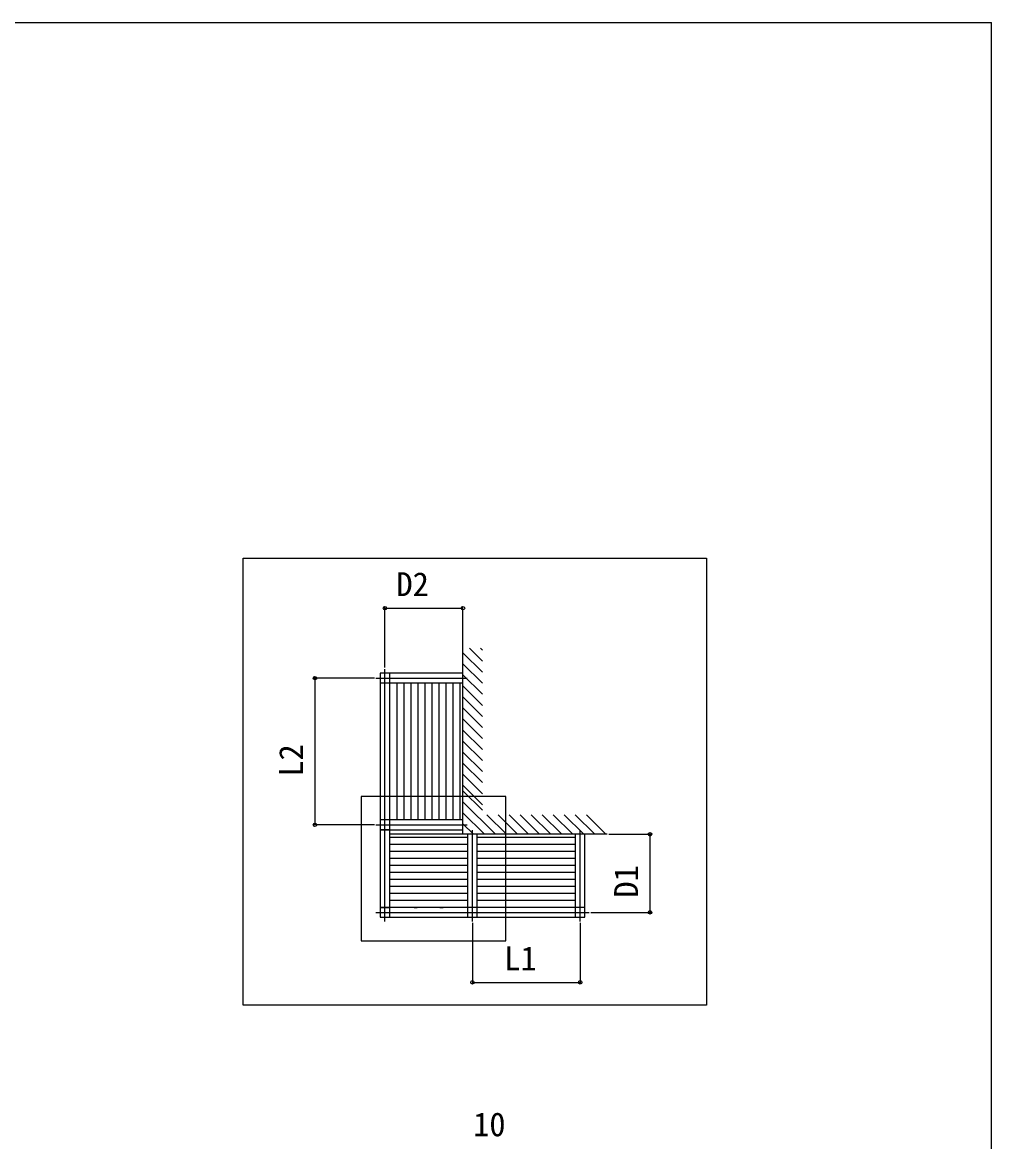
# Model space of a CAD drawing. Units: millimetres, scale not verified. Extents: x -875 to 875, y -1304 to 1297.
# Drawn here: x 279 to 875, y 558 to 1246 of the extents above; entities that cross this region are included whole.
import ezdxf
from ezdxf.enums import TextEntityAlignment as Align

# ---------------------------------------------------------------- set-up
doc = ezdxf.new("R2010")
doc.units = ezdxf.units.MM
doc.header["$LTSCALE"] = 8
for name, color, linetype in [('0-4_YKK_12', 2, 'Continuous'), ('0-6_YKK_A1', 4, 'Continuous'), ('0-7_YKK_D', 6, 'Continuous'), ('0-8_YKK_ZWAK', 7, 'Continuous')]:
    doc.layers.add(name, color=color, linetype=linetype)
doc.styles.add('ＭＳ ゴシック', font='')
doc.styles.get('ＭＳ ゴシック').set_extended_font_data('MS Gothic')

msp = doc.modelspace()

# ---------------------------------------------------------------- linework, layer by layer
at = {"layer": '0-4_YKK_12'}
for p, q in [((502, 693.3), (502, 848.3)), ((496.5, 842.8), (552.5, 842.8)), ((496.5, 752.6), (552.5, 752.6)), ((555.8, 693.3), (555.8, 749.3)), ((622, 693.3), (622, 749.3)), ((496.5, 698.8), (627.5, 698.8))]:
    msp.add_line(p, q, dxfattribs=at)
msp.add_lwpolyline([(576.291, 770.033), (487.495, 770.033), (487.495, 681.236), (576.291, 681.236)], close=True, dxfattribs=at)
at = {"layer": '0-6_YKK_A1'}
for p, q in [((550, 746.8), (550, 861.135)), ((554.065, 861.135), (562, 853.2)), ((560.853, 861.135), (562, 859.988)), ((550, 858.412), (562, 846.412)), ((550, 851.623), (562, 839.623)), ((499, 845.8), (499, 839.8)), ((550, 845.8), (499, 845.8)), ((499, 839.8), (499, 695.8)), ((499, 839.8), (550, 839.8)), ((505, 839.8), (505, 845.8)), ((505, 695.8), (505, 839.8)), ((509.3, 839.8), (509.3, 755.6)), ((513.6, 839.8), (513.6, 755.6)), ((517.9, 839.8), (517.9, 755.6)), ((522.2, 839.8), (522.2, 755.6)), ((526.5, 839.8), (526.5, 755.6)), ((530.8, 839.8), (530.8, 755.6)), ((535.1, 839.8), (535.1, 755.6)), ((539.4, 839.8), (539.4, 755.6)), ((543.7, 839.8), (543.7, 755.6)), ((548, 839.8), (548, 755.6)), ((550, 844.835), (562, 832.835)), ((550, 838.047), (562, 826.047)), ((550, 831.259), (562, 819.259)), ((550, 824.47), (562, 812.47)), ((550, 817.682), (562, 805.682)), ((550, 810.894), (562, 798.894)), ((499.106, 799.662), (498.798, 799.662)), ((550, 804.106), (562, 792.106)), ((550, 797.318), (562, 785.318)), ((550, 790.529), (562, 778.529)), ((550, 783.741), (562, 771.741)), ((550, 776.953), (562, 764.953)), ((550, 773.559), (562, 761.559)), ((550, 766.771), (569.971, 746.8)), ((550, 759.982), (563.182, 746.8)), ((564.759, 758.8), (576.759, 746.8)), ((571.547, 758.8), (583.547, 746.8)), ((578.335, 758.8), (590.335, 746.8)), ((585.123, 758.8), (597.123, 746.8)), ((591.912, 758.8), (603.912, 746.8)), ((598.7, 758.8), (610.7, 746.8)), ((605.488, 758.8), (617.488, 746.8)), ((612.276, 758.8), (624.276, 746.8)), ((619.065, 758.8), (631.065, 746.8)), ((625.853, 758.8), (637.853, 746.8)), ((550, 755.6), (499, 755.6)), ((499, 752.8), (499, 746.8)), ((505, 746.8), (505, 752.8)), ((550, 753.194), (556.394, 746.8)), ((499, 749.6), (550, 749.6)), ((638.652, 746.8), (505, 746.8)), ((552.8, 744.8), (505, 744.8)), ((521.933, 746.8), (519.933, 746.8)), ((537.867, 746.8), (535.867, 746.8)), ((552.8, 746.8), (552.8, 695.8)), ((558.8, 695.8), (558.8, 746.8)), ((619, 744.8), (558.8, 744.8)), ((619, 746.8), (619, 695.8)), ((625, 695.8), (625, 746.8)), ((552.8, 740.5), (505, 740.5)), ((552.8, 736.2), (505, 736.2)), ((619, 740.5), (558.8, 740.5)), ((619, 736.2), (558.8, 736.2)), ((552.8, 731.9), (505, 731.9)), ((619, 731.9), (558.8, 731.9)), ((552.8, 727.6), (505, 727.6)), ((552.8, 723.3), (505, 723.3)), ((619, 727.6), (558.8, 727.6)), ((619, 723.3), (558.8, 723.3)), ((552.8, 719), (505, 719)), ((619, 719), (558.8, 719)), ((552.8, 714.7), (505, 714.7)), ((552.8, 710.4), (505, 710.4)), ((619, 714.7), (558.8, 714.7)), ((619, 710.4), (558.8, 710.4)), ((505, 701.8), (499, 701.8)), ((499, 701.8), (499, 695.8)), ((505, 701.8), (499, 701.8)), ((499, 701.8), (499, 695.8)), ((505, 701.8), (499, 701.8)), ((499, 701.8), (499, 695.8)), ((505, 701.8), (499, 701.8)), ((552.8, 706.1), (505, 706.1)), ((505, 695.8), (505, 701.8)), ((505, 695.8), (505, 701.8)), ((505, 695.8), (505, 701.8)), ((625, 701.8), (505, 701.8)), ((519.933, 701.8), (521.933, 701.8)), ((535.867, 701.8), (537.867, 701.8)), ((556, 701.8), (550, 701.8)), ((619, 706.1), (558.8, 706.1)), ((499, 695.8), (505, 695.8)), ((499, 695.8), (505, 695.8)), ((499, 695.8), (505, 695.8)), ((499, 695.8), (505, 695.8)), ((505, 695.8), (625, 695.8)), ((550, 695.8), (556, 695.8))]:
    msp.add_line(p, q, dxfattribs=at)
for points in [[(414.812, 916.427), (699.656, 916.427), (699.656, 641.753), (414.812, 641.753)], [(505, 701.8), (505, 749.6), (499, 749.6), (499, 701.8)]]:
    msp.add_lwpolyline(points, close=True, dxfattribs=at)
at = {"layer": '0-7_YKK_D'}
for p, q in [((502, 849.3), (502, 886.8)), ((502, 885.8), (550, 885.8)), ((550, 846.8), (550, 886.8)), ((495.5, 842.8), (458, 842.8)), ((459, 842.8), (459, 752.6)), ((495.5, 752.6), (458, 752.6)), ((639.652, 746.8), (666, 746.8)), ((665, 698.8), (665, 746.8)), ((628.5, 698.8), (666, 698.8)), ((555.8, 692.3), (555.8, 654.8)), ((622, 692.3), (622, 654.8)), ((555.8, 655.8), (622, 655.8))]:
    msp.add_line(p, q, dxfattribs=at)
for centre in [(502, 885.8), (550, 885.8), (459, 842.8), (459, 752.6), (665, 746.8), (665, 698.8), (555.8, 655.8), (622, 655.8)]:
    msp.add_circle(centre, 1.075, dxfattribs=at)
at = {"layer": '0-8_YKK_ZWAK'}
msp.add_line((-875, 1245.8), (875, 1245.8), dxfattribs=at)
msp.add_lwpolyline([(-875, -1304.2), (875, -1304.2), (875, 1245.8)], dxfattribs=at)

# ---------------------------------------------------------------- texts
at = {"layer": '0-7_YKK_D', "style": 'ＭＳ ゴシック'}
for s, p in [('D2', (509.068, 888.8)), ('L1', (575.377, 658.8)), ('10', (556.232, 556.8))]:
    msp.add_text(s, height=14.66, dxfattribs=at).set_placement(p, align=Align.BOTTOM_LEFT)
for s, p in [('L2', (456, 782.189)), ('D1', (662, 707.857))]:
    msp.add_text(s, height=14.66, rotation=90, dxfattribs=at).set_placement(p, align=Align.BOTTOM_LEFT)

doc.saveas('drawing.dxf')
